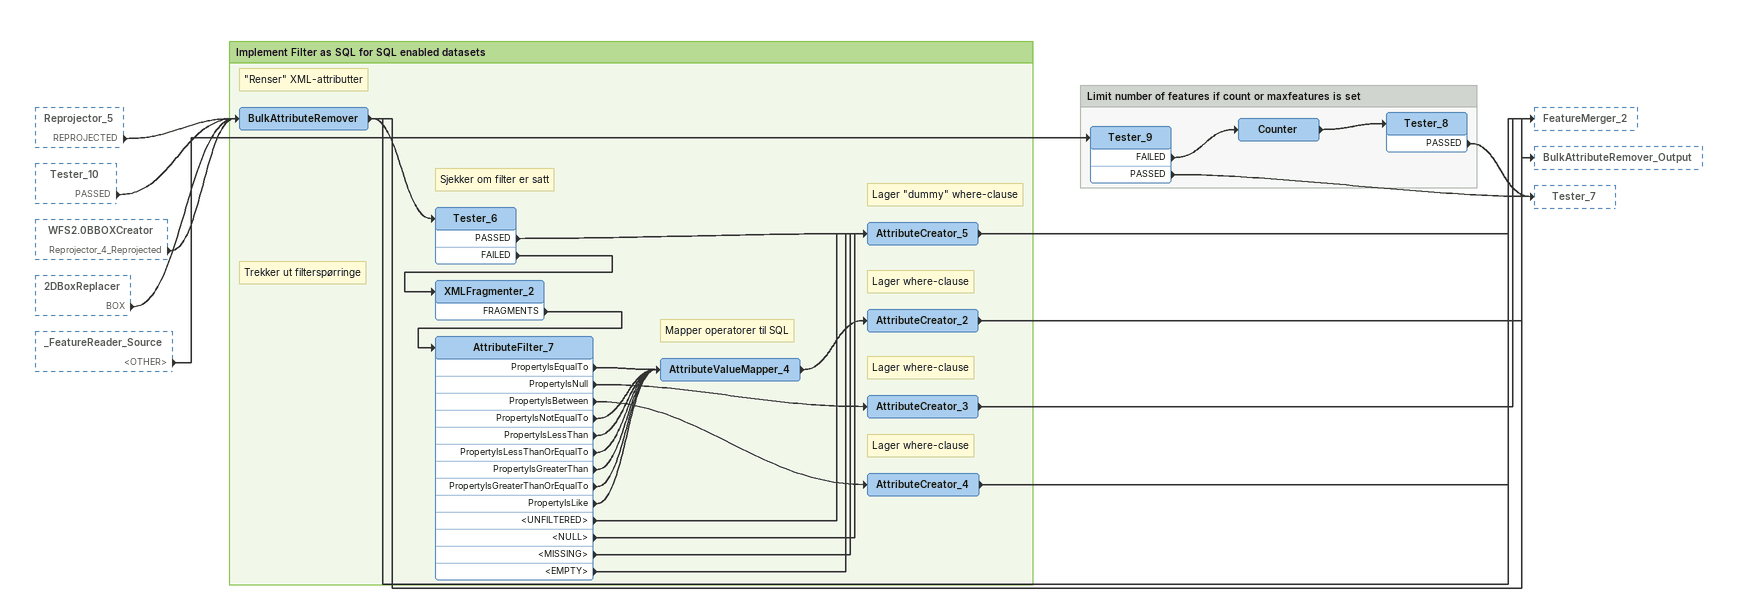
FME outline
Reprojector_5 [outside]
    REPROJECTED -> BulkAttributeRemover
Tester_10 [outside]
    PASSED -> BulkAttributeRemover
WFS2.0BBOXCreator [outside]
    Reprojector_4_Reprojected -> BulkAttributeRemover
2DBoxReplacer [outside]
    BOX -> BulkAttributeRemover
_FeatureReader_Source [outside]
    <OTHER> -> Tester_9

Bookmark: Implement Filter as SQL for SQL enabled datasets
Note: "Renser" XML-attributter
BulkAttributeRemover
    -> Tester_6
    -> FeatureMerger_2
    -> BulkAttributeRemover_Output
Note: Sjekker om filter er satt
Tester_6
    PASSED -> AttributeCreator_5
    FAILED -> XMLFragmenter_2
Note: Trekker ut filterspørringe
XMLFragmenter_2
    FRAGMENTS -> AttributeFilter_7
AttributeFilter_7
    PropertyIsEqualTo -> AttributeValueMapper_4
    PropertyIsNull -> AttributeCreator_3
    PropertyIsBetween -> AttributeCreator_4
    PropertyIsNotEqualTo -> AttributeValueMapper_4
    PropertyIsLessThan -> AttributeValueMapper_4
    PropertyIsLessThanOrEqualTo -> AttributeValueMapper_4
    PropertyIsGreaterThan -> AttributeValueMapper_4
    PropertyIsGreaterThanOrEqualTo -> AttributeValueMapper_4
    PropertyIsLike -> AttributeValueMapper_4
    <UNFILTERED> -> AttributeCreator_5
    <NULL> -> AttributeCreator_5
    <MISSING> -> AttributeCreator_5
    <EMPTY> -> AttributeCreator_5
Note: Lager "dummy" where-clause
AttributeCreator_5
    -> FeatureMerger_2
Note: Mapper operatorer til SQL
AttributeValueMapper_4
    -> AttributeCreator_2
Note: Lager where-clause
AttributeCreator_2
    -> FeatureMerger_2
Note: Lager where-clause
AttributeCreator_3
    -> FeatureMerger_2
Note: Lager where-clause
AttributeCreator_4
    -> FeatureMerger_2

Bookmark: Limit number of features if count or maxfeatures is set
Tester_9
    FAILED -> Counter
    PASSED -> Tester_7
Counter
    -> Tester_8
Tester_8
    PASSED -> Tester_7
